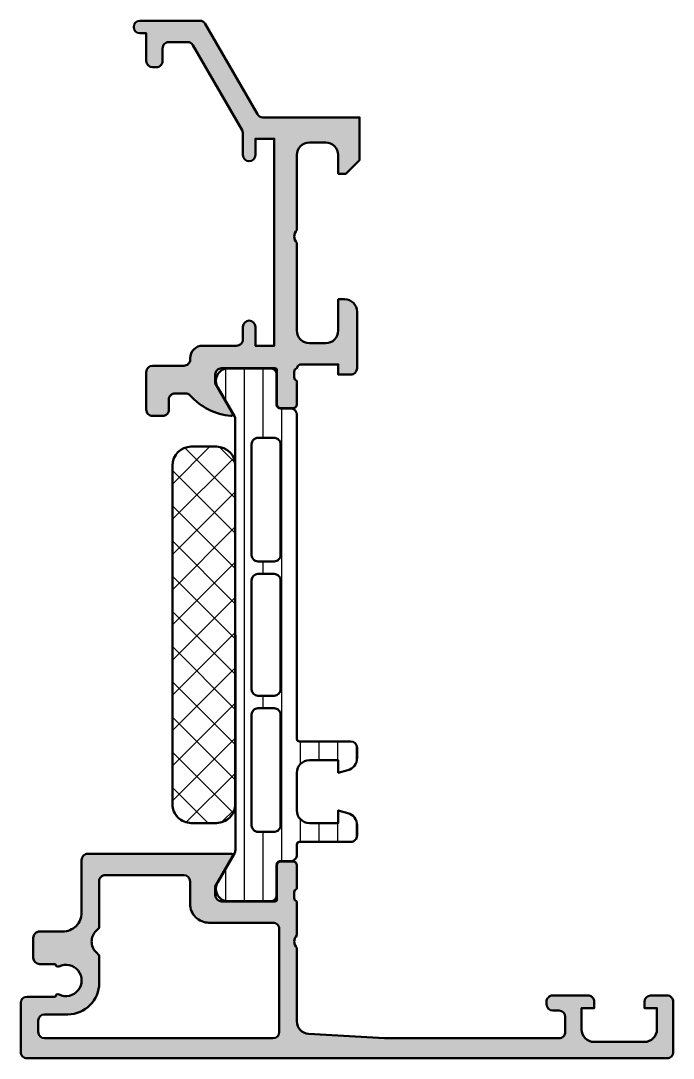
# Model space of a CAD drawing. Extents: x 0 to 52, y 0 to 82.7.
import ezdxf

# ---------------------------------------------------------------- set-up
doc = ezdxf.new("R2010")
doc.units = 0
for name, color, linetype, lineweight in [('0S-Alu contour', 7, 'Continuous', 50), ('0S-Alu hatch', 252, 'Continuous', 25), ('0S-Plastic contour', 254, 'Continuous', 50), ('0S-Plastic hatch', 253, 'Continuous', 25), ('0S-PT contour', 91, 'Continuous', 50), ('0S-PT hatch', 103, 'Continuous', 25)]:
    doc.layers.add(name, color=color, linetype=linetype, lineweight=lineweight)

# ---------------------------------------------------------------- blocks, each defined once
blk = doc.blocks.new('347320__97295A50_8A60_45FC_8D82_2C39846C1592_')
at = {"layer": '0S-Alu hatch'}
h = blk.add_hatch(color=256, dxfattribs=at)
edge = h.paths.add_edge_path()
edge.add_line((10.00000000000016, 54.69996005146345), (10.00000000000021, 51.70000000000003))
edge.add_arc((10.5000000000002, 51.70000000000004), 0.4999999999999965, 180, 270.0000000000004)
edge.add_line((10.5000000000002, 51.20000000000004), (11.3017770140542, 51.20000000000004))
edge.add_arc((11.30177701405426, 51.7000000000001), 0.500000000000064, 269.9999999999933, 360)
edge.add_line((11.80177701405432, 51.7000000000001), (11.80177701405429, 52.49996005146345))
edge.add_ellipse((12.30177701405427, 52.49996005146347), major_axis=(-0.4999999999999876, 0), ratio=1, start_angle=269.9999999999992, end_angle=360, ccw=False)
edge.add_line((12.30177701405428, 52.99996005146346), (13.12150422277747, 52.99996005146346))
edge.add_ellipse((13.12150422277746, 52.49996005146344), major_axis=(-0.5000000000000214, 0), ratio=1, start_angle=221.9900848922189, end_angle=269.9999999999984, ccw=False)
edge.add_arc((17.2094375681794, 56.17947101945226), 4.999999999999899, 221.9900848922264, 264.6507719903811)
edge.add_arc((16.76181918019557, 51.3381197846483), 0.1381197846482936, 262.2975625059049, 389.9999999999939)
edge.add_line((16.88143442246624, 51.40717967697243), (15.49993896484385, 53.79999999999996))
edge.add_line((15.49993896484385, 53.79999999999996), (15.49993896484386, 54.5))
edge.add_ellipse((15.99993896484385, 54.49999999999999), major_axis=(-0.4999999999999876, 0), ratio=1, start_angle=269.999999999999, end_angle=360, ccw=False)
edge.add_line((15.99993896484386, 54.99999999999998), (20.29996464580106, 55.00000000000001))
edge.add_ellipse((20.29996464580106, 54.88000000000001), major_axis=(-0.1200000000000045, 0), ratio=1, start_angle=180, end_angle=269.9999999999983, ccw=False)
edge.add_line((20.41996464580106, 54.88000000000001), (20.41996464580106, 52.120002))
edge.add_arc((20.71996464580106, 52.120002), 0.2999999999999971, 180, 270.0000000000007)
edge.add_line((20.71996464580107, 51.820002), (21.69993896484386, 51.820002))
edge.add_arc((21.69993896484386, 52.120002), 0.2999999999999989, 270.0000000000007, 360)
edge.add_line((21.99993896484386, 52.120002), (21.99993896484386, 54.00001300000851))
edge.add_ellipse((22.07880606048703, 54.26755634053146), major_axis=(-0.2789255417371677, 0), ratio=1, start_angle=-1.1628700728853119, end_angle=73.57540544464388, ccw=False)
edge.add_line((21.79993796484385, 54.27321700000852), (21.79993796484385, 54.72681100000851))
edge.add_ellipse((22.07877541138692, 54.73247940800688), major_axis=(-0.278895056327452, 0), ratio=1, start_angle=-73.58012358050581, end_angle=1.16458937409692, ccw=False)
edge.add_line((21.99993896484386, 55.00000000000001), (22.0457153683098, 55.1127987309577))
edge.add_ellipse((22.32369664067489, 54.99998732987446), major_axis=(-0.30000000000013, 0), ratio=1, start_angle=270.00015049788334, end_angle=337.9115176682845, ccw=False)
edge.add_line((22.32369585266981, 55.29998732987356), (25.30001068115235, 55.29999514771041))
edge.add_line((25.30001068115235, 55.29999514771041), (25.30001068115235, 54.49999972534723))
edge.add_line((25.30001068115235, 54.49999972534723), (26.30001068115236, 54.50000735474174))
edge.add_arc((26.30004142177308, 54.99997661371015), 0.4999692599134434, 269.9964771677598, 360.0026485613531)
edge.add_line((26.80001068115235, 54.99999972534716), (26.80001068115237, 59.50000000000006))
edge.add_arc((25.79997877501106, 59.49996809485088), 1.00003190665027, 0.0018279722443298, 89.99686061660537)
edge.add_line((25.800033569336, 60.49999999999998), (25.3000183105469, 60.5))
edge.add_line((25.3000183105469, 60.5), (25.30001068115237, 58.00000000000006))
edge.add_ellipse((24.30000922081475, 58.00000146029737), major_axis=(-1.000001460338691, 0), ratio=1, start_angle=90.00052080252237, end_angle=179.9999163301828, ccw=False)
edge.add_line((24.30001831054679, 56.99999999999999), (22.99999999999992, 57))
edge.add_ellipse((23.00003447565114, 58.00004210533785), major_axis=(-1.000042105932114, 0), ratio=1, start_angle=0.002412356738489052, end_angle=89.99802477385799, ccw=False)
edge.add_line((21.99999237060541, 57.99999999999723), (21.99999999999998, 64.99999996894107))
edge.add_ellipse((22.52511203940466, 65.4999999888312), major_axis=(-0.7250811498155793, 0), ratio=1, start_angle=-43.5967143637929, end_angle=43.59671436378562, ccw=False)
edge.add_line((22.00000000000004, 66.00000000872141), (21.9999923706055, 72.00000000000001))
edge.add_ellipse((22.99994792724445, 72.00004444372922), major_axis=(-0.9999555576266217, 0), ratio=1, start_angle=-90.00298368171889, end_angle=0.0025465511857873935, ccw=False)
edge.add_line((22.99999999999991, 73), (24.29998779296881, 73))
edge.add_ellipse((24.30002750998389, 72.0000320878945), major_axis=(-0.9999679128942496, 0), ratio=1, start_angle=179.998161440131, end_angle=270.00227569036014, ccw=False)
edge.add_line((25.29999542236331, 72.00000000000092), (25.29998779296881, 70.5))
edge.add_line((25.29998779296881, 70.5), (25.89997100830075, 70.5))
edge.add_line((25.89997100830075, 70.5), (27, 71.6000061035156))
edge.add_line((27, 71.6000061035156), (27, 75))
edge.add_line((27, 75), (19.28867054342686, 74.99999999999999))
edge.add_ellipse((19.28867054342688, 75.50000000000004), major_axis=(-0.500000000000057, 0), ratio=1, start_angle=29.99999515860509, end_angle=89.9999999999975, ccw=False)
edge.add_line((18.85565782041004, 75.25000003658884), (14.6988530232459, 82.44979854739542))
edge.add_arc((14.26584030022908, 82.19979858398438), 0.4999999999999627, 29.99999515858923, 89.9999999999833)
edge.add_line((14.26584030022923, 82.69979858398435), (9.500000000000007, 82.69979858398435))
edge.add_arc((9.50000000000001, 82.19979858398435), 0.5, 90.0000000000004, 269.9999999999996)
edge.add_line((9.500000000000007, 81.69979858398435), (9.999999999999986, 81.69979858398435))
edge.add_line((9.999999999999986, 81.69979858398435), (10.00000000000026, 79.50007527127507))
edge.add_arc((10.50000000000033, 79.50007527127514), 0.5000000000000729, 180, 270)
edge.add_line((10.50000000000033, 79.00007527127507), (10.80000002416489, 79.00007527127508))
edge.add_arc((10.80000002416492, 79.50007527127508), 0.5, 269.9999999999968, 360)
edge.add_line((11.30000002416492, 79.50007527127508), (11.30000002416489, 80.49974060058592))
edge.add_ellipse((11.8000000241649, 80.49974060058592), major_axis=(-0.5000000000000107, 0), ratio=1, start_angle=269.99999999999875, end_angle=360, ccw=False)
edge.add_line((11.80000002416491, 80.99974060058594), (13.28438853874985, 80.9997406005859))
edge.add_ellipse((13.28438853874981, 80.4997406005858), major_axis=(-0.5000000000000995, 0), ratio=1, start_angle=209.9999723775455, end_angle=269.99999999999534, ccw=False)
edge.add_line((13.71740136116776, 80.74974039182919), (17.63296399303588, 73.96777942239702))
edge.add_ellipse((17.19995117061797, 73.71777963115387), major_axis=(-0.4999999999999335, 0), ratio=1, start_angle=180.0022903042596, end_angle=209.9999723775231, ccw=False)
edge.add_line((17.69995117021844, 73.71779961782897), (17.70001983642578, 72))
edge.add_arc((18.20001983642575, 72), 0.4999999999999716, 180, 360)
edge.add_line((18.70001983642572, 72), (18.70001983642572, 73.30001831054685))
edge.add_line((18.70001983642572, 73.30001831054685), (20.20001220703128, 73.30001831054686))
edge.add_line((20.20001220703128, 73.30001831054686), (20.20001220703131, 56.79996005146344))
edge.add_line((20.20001220703131, 56.79996005146344), (18.70001220703125, 56.79996005146343))
edge.add_line((18.70001220703125, 56.79996005146343), (18.70001220703128, 58.2999638661607))
edge.add_arc((18.20001602172853, 58.2999638661607), 0.4999961853027468, 0, 180)
edge.add_line((17.70001983642578, 58.2999638661607), (17.70001983642578, 57.29996005146344))
edge.add_ellipse((17.20001983642578, 57.29996005146343), major_axis=(-0.4999999999999965, 0), ratio=1, start_angle=89.9999999999988, end_angle=180, ccw=False)
edge.add_line((17.20001983642577, 56.79996005146344), (14.49993896484387, 56.79996005146347))
edge.add_arc((14.49993896484387, 55.79996005146342), 1.000000000000049, 90.0000000000001, 180)
edge.add_line((13.49993896484382, 55.79996005146342), (13.49993896484382, 55.69996005146347))
edge.add_ellipse((12.99993896484383, 55.69996005146346), major_axis=(-0.4999999999999929, 0), ratio=1, start_angle=89.9999999999988, end_angle=180, ccw=False)
edge.add_line((12.99993896484382, 55.19996005146346), (10.50000000000016, 55.19996005146346))
edge.add_arc((10.50000000000016, 54.69996005146345), 0.5000000000000036, 90.0000000000004, 180)
at = {"layer": '0S-Alu contour', "color": 7}
for points in [[(14.26584030022923, 82.69979858398435), (9.500000000000007, 82.69979858398435)], [(18.85565782041004, 75.25000003658884), (14.6988530232459, 82.44979854739542)], [(9.500000000000007, 81.69979858398435), (9.999999999999986, 81.69979858398435), (10.00000000000026, 79.50007527127507)], [(11.30000002416492, 79.50007527127508), (11.30000002416489, 80.49974060058592)], [(11.80000002416491, 80.99974060058594), (13.28438853874985, 80.9997406005859)], [(13.71740136116776, 80.74974039182919), (17.63296399303588, 73.96777942239702)], [(10.50000000000033, 79.00007527127507), (10.80000002416489, 79.00007527127508)], [(25.29999542236331, 72.00000000000092), (25.29998779296881, 70.5), (25.89997100830075, 70.5), (27, 71.6000061035156), (27, 75), (19.28867054342686, 74.99999999999999)], [(17.69995117021844, 73.71779961782897), (17.70001983642578, 72)], [(18.70001983642572, 72), (18.70001983642572, 73.30001831054685), (20.20001220703128, 73.30001831054686), (20.20001220703131, 56.79996005146344), (18.70001220703125, 56.79996005146343), (18.70001220703128, 58.2999638661607)], [(22.99999999999991, 73), (24.29998779296881, 73)], [(22.00000000000004, 66.00000000872141), (21.9999923706055, 72.00000000000001)], [(21.99999237060541, 57.99999999999723), (21.99999999999998, 64.99999996894107)], [(25.800033569336, 60.49999999999998), (25.3000183105469, 60.5), (25.30001068115237, 58.00000000000006)], [(26.80001068115235, 54.99999972534716), (26.80001068115237, 59.50000000000006)], [(17.70001983642578, 58.2999638661607), (17.70001983642578, 57.29996005146344)], [(17.20001983642577, 56.79996005146344), (14.49993896484387, 56.79996005146347)], [(24.30001831054679, 56.99999999999999), (22.99999999999992, 57)], [(13.49993896484382, 55.79996005146342), (13.49993896484382, 55.69996005146347)], [(10.00000000000016, 54.69996005146345), (10.00000000000021, 51.70000000000003)], [(12.99993896484382, 55.19996005146346), (10.50000000000016, 55.19996005146346)], [(15.99993896484386, 54.99999999999998), (20.29996464580106, 55.00000000000001)], [(20.41996464580106, 54.88000000000001), (20.41996464580106, 52.120002)], [(21.79993796484385, 54.27321700000852), (21.79993796484385, 54.72681100000851)], [(21.99993896484386, 55.00000000000001), (22.0457153683098, 55.1127987309577)], [(22.32369585266981, 55.29998732987356), (25.30001068115235, 55.29999514771041), (25.30001068115235, 54.49999972534723), (26.30001068115236, 54.50000735474174)], [(16.88143442246624, 51.40717967697243), (15.49993896484385, 53.79999999999996), (15.49993896484386, 54.5)], [(21.99993896484386, 52.120002), (21.99993896484386, 54.00001300000851)], [(12.30177701405428, 52.99996005146346), (13.12150422277747, 52.99996005146346)], [(11.80177701405432, 51.7000000000001), (11.80177701405429, 52.49996005146345)], [(20.71996464580107, 51.820002), (21.69993896484386, 51.820002)], [(10.5000000000002, 51.20000000000004), (11.3017770140542, 51.20000000000004)]]:
    blk.add_lwpolyline(points, dxfattribs=at)
for centre, radius, start, end in [((9.50000000000001, 82.19979858398435), 0.5, 90.0000000000004, 269.9999999999996), ((14.26584030022908, 82.19979858398438), 0.4999999999999627, 29.99999515858923, 89.9999999999833), ((10.50000000000033, 79.50007527127514), 0.5000000000000729, 180, 270), ((10.80000002416492, 79.50007527127508), 0.5, 269.9999999999968, 0), ((18.20001983642575, 72), 0.4999999999999716, 180, 0), ((25.79997877501106, 59.49996809485088), 1.00003190665027, 0.0018279722443298, 89.99686061660537), ((18.20001602172853, 58.2999638661607), 0.4999961853027468, 0, 180), ((14.49993896484387, 55.79996005146342), 1.000000000000049, 90.0000000000001, 180), ((10.50000000000016, 54.69996005146345), 0.5000000000000036, 90.0000000000004, 180), ((26.30004142177308, 54.99997661371015), 0.4999692599134434, 269.9964771677598, 0.0026485613531484), ((17.2094375681794, 56.17947101945226), 4.999999999999899, 221.9900848922264, 264.6507719903811), ((20.71996464580106, 52.120002), 0.2999999999999971, 180, 270.0000000000007), ((21.69993896484386, 52.120002), 0.2999999999999989, 270.0000000000007, 0), ((10.5000000000002, 51.70000000000004), 0.4999999999999965, 180, 270.0000000000004), ((11.30177701405426, 51.7000000000001), 0.500000000000064, 269.9999999999933, 0), ((16.76181918019557, 51.3381197846483), 0.1381197846482936, 262.2975625059049, 29.99999999999389)]:
    blk.add_arc(centre, radius, start, end, dxfattribs=at)
at = {"layer": '0S-Alu contour', "color": 7, "extrusion": (0, 0, -1)}
for centre, radius, start, end in [((-11.8000000241649, 80.49974060058592), 0.5000000000000107, 0, 90.00000000000122), ((-13.28438853874981, 80.4997406005858), 0.5000000000000995, 90.00000000000468, 150.0000276224545), ((-19.28867054342688, 75.50000000000004), 0.500000000000057, 270.0000000000025, 330.0000048413949), ((-17.19995117061797, 73.71777963115387), 0.4999999999999335, 150.0000276224769, 179.9977096957404), ((-22.99994792724445, 72.00004444372922), 0.9999555576266217, 359.9974534488142, 90.00298368171886), ((-24.30002750998389, 72.0000320878945), 0.9999679128942497, 89.99772430963986, 180.001838559869), ((-22.52511203940466, 65.4999999888312), 0.7250811498155793, 316.4032856362145, 43.59671436379286), ((-23.00003447565114, 58.00004210533785), 1.000042105932114, 270.0019752261421, 359.9975876432615), ((-24.30000922081475, 58.00000146029737), 1.000001460338691, 180.0000836698173, 269.9994791974776), ((-17.20001983642578, 57.29996005146343), 0.4999999999999965, 180, 270.0000000000012), ((-12.99993896484383, 55.69996005146346), 0.4999999999999929, 180, 270.0000000000012), ((-15.99993896484385, 54.49999999999999), 0.4999999999999876, 0, 90.00000000000102), ((-20.29996464580106, 54.88000000000001), 0.1200000000000045, 90.0000000000017, 180), ((-22.07877541138692, 54.73247940800688), 0.278895056327452, 358.8354106259031, 73.58012358050588), ((-22.32369664067489, 54.99998732987446), 0.30000000000013, 22.0884823317155, 89.99984950211665), ((-22.07880606048703, 54.26755634053146), 0.2789255417371677, 286.4245945553561, 1.162870072885284), ((-12.30177701405427, 52.49996005146347), 0.4999999999999876, 0, 90.00000000000081), ((-13.12150422277746, 52.49996005146344), 0.5000000000000214, 90.0000000000016, 138.0099151077811)]:
    blk.add_arc(centre, radius, start, end, dxfattribs=at)
blk = doc.blocks.new('382530__392027B2_DCE4_4A63_8C88_F3EB3AA5603E_')
at = {"layer": '0S-PT hatch'}
h = blk.add_hatch(dxfattribs=at)
h.set_pattern_fill('ANSI37', color=256, scale=0.625, angle=90, style=0)
h.set_pattern_definition([(135, (0, 0), (-1.403165018917055, -1.403165018917055), []), (225, (0, 0), (1.403165018917055, -1.403165018917055), [])])
edge = h.paths.add_edge_path()
edge.add_line((12.09177762087069, 47.25107660496523), (12.09177762087068, 20.25107660496523))
edge.add_arc((13.59177762087067, 20.25107660496523), 1.499999999999992, 180, 270.0000000000002)
edge.add_line((13.59177762087068, 18.75107660496523), (15.59177762087068, 18.75107660496523))
edge.add_arc((15.59177762087069, 20.25107660496523), 1.499999999999996, 269.9999999999997, 360)
edge.add_line((17.09177762087068, 20.25107660496523), (17.09177762087069, 47.25107660496523))
edge.add_arc((15.59177762087068, 47.25107660496522), 1.500000000000008, 0, 89.99999999999967)
edge.add_line((15.59177762087069, 48.75107660496523), (13.59177762087069, 48.75107660496523))
edge.add_arc((13.59177762087071, 47.25107660496522), 1.500000000000007, 90.00000000000067, 180)
at = {"layer": '0S-PT contour', "color": 7}
for points in [[(15.59177762087069, 48.75107660496523), (13.59177762087069, 48.75107660496523)], [(12.09177762087069, 47.25107660496523), (12.09177762087068, 20.25107660496523)], [(17.09177762087068, 20.25107660496523), (17.09177762087069, 47.25107660496523)], [(13.59177762087068, 18.75107660496523), (15.59177762087068, 18.75107660496523)]]:
    blk.add_lwpolyline(points, dxfattribs=at)
for centre, radius, start, end in [((13.59177762087071, 47.25107660496522), 1.500000000000007, 90.00000000000067, 180), ((15.59177762087068, 47.25107660496522), 1.500000000000008, 0, 89.99999999999967), ((13.59177762087067, 20.25107660496523), 1.499999999999992, 180, 270.0000000000002), ((15.59177762087069, 20.25107660496523), 1.499999999999996, 269.9999999999997, 0)]:
    blk.add_arc(centre, radius, start, end, dxfattribs=at)
blk = doc.blocks.new('284027__0AD97504_17E5_4D4F_869C_1D2CFD58530E___3427DF8A_4032_4F72_A1C9_49E32E9659E3_')
at = {"layer": '0S-Plastic hatch'}
h = blk.add_hatch(dxfattribs=at)
h.set_pattern_fill('ANSI31', color=256, scale=0.4680000000000001, angle=45, style=0)
h.set_pattern_definition([(90, (0, 0), (-1.4859, 0), [])])
edge = h.paths.add_edge_path()
edge.add_line((17.09998869130259, 50.92833361702844), (17.10107500373366, 16.57406486142903))
edge.add_ellipse((16.60107500404304, 16.57404727380719), major_axis=(-0.4999999999999436, 0), ratio=1, start_angle=150.0020786985375, end_angle=180.0020153930485, ccw=False)
edge.add_line((17.03409677568364, 16.32406298373044), (15.7157097778966, 14.04035838247534))
edge.add_arc((16.55698200855538, 13.49975392838086), 0.9999960709244808, 147.2750591980462, 261.8204672459869)
edge.add_line((16.41470721164116, 12.50993069970443), (19.89124870744701, 12.51005734716853))
edge.add_arc((19.89123323682726, 13.01005332437475), 0.4999959774455613, 270.0017728166999, 360.0023777790716)
edge.add_line((20.39122921384226, 13.01007407424465), (20.39081033362947, 15.41007244358316))
edge.add_ellipse((20.69081033343267, 15.41008330981747), major_axis=(-0.299999999999997, 0), ratio=1, start_angle=-89.99792470211378, end_angle=0.002075297898500139, ccw=False)
edge.add_line((20.69079946719835, 15.71008330962068), (21.50113080001326, 15.71011193603889))
edge.add_arc((21.50111536862896, 16.21010925689873), 0.4999973210979717, 270.0017683158597, 360.0023822800018)
edge.add_line((22.00111268929473, 16.21013004610221), (22.00243323428467, 17.05120229122932))
edge.add_ellipse((22.20243323428467, 17.05120229122931), major_axis=(-0.1999999999999922, 0), ratio=1, start_angle=270.00000000000205, end_angle=360, ccw=False)
edge.add_line((22.20243323428466, 17.25120229122931), (26.30243323427302, 17.25120229122931))
edge.add_arc((26.30243323427303, 17.75120229122931), 0.5000000000000027, 269.9999999999996, 360)
edge.add_line((26.80243323427303, 17.75120229122931), (26.80243323427257, 18.58195151458736))
edge.add_arc((25.80243323427311, 18.58195151458733), 0.9999999999994578, 0, 74.99999999891949)
edge.add_line((26.06125227939371, 19.547877340871), (25.30243323427314, 19.75120229122925))
edge.add_line((25.30243323427314, 19.75120229122925), (25.30243323427303, 18.75120229122931))
edge.add_line((25.30243323427303, 18.75120229122931), (23.00243323428468, 18.75120229122931))
edge.add_ellipse((23.00414248000589, 19.75532877543095), major_axis=(-1.004127938958025, 0), ratio=1, start_angle=0.23408772131568867, end_angle=89.90246998467933, ccw=False)
edge.add_line((22.00002292155799, 19.75122632025514), (22.00002292155799, 22.75110467439885))
edge.add_ellipse((23.0041422681257, 22.74707631855172), major_axis=(-1.004127427074067, 0), ratio=1, start_angle=270.0975179750846, end_angle=359.770140321516, ccw=False)
edge.add_line((23.00243323428462, 23.75120229122931), (25.30243323427303, 23.75120229122931))
edge.add_line((25.30243323427303, 23.75120229122931), (25.30243323427303, 22.75120229122931))
edge.add_line((25.30243323427303, 22.75120229122931), (26.06125227939369, 22.95452724155749))
edge.add_arc((25.8024332342729, 23.92045306784173), 1.000000000000066, 285.0000000010827, 360)
edge.add_line((26.80243323427297, 23.92045306784173), (26.80243323427298, 24.75120229122937))
edge.add_arc((26.30243323427303, 24.75120229122937), 0.4999999999999467, 0, 90)
edge.add_line((26.30243323427303, 25.25120229122931), (22.20243323428474, 25.25120229122931))
edge.add_ellipse((22.20416178718001, 25.45537538707256), major_axis=(-0.2041804127758787, 0), ratio=1, start_angle=1.155868943817211, end_angle=89.51493893428051, ccw=False)
edge.add_line((22.00002292155798, 25.45125658823322), (21.99999999999997, 51.2926233977854))
edge.add_arc((21.50000267914013, 51.2926079664011), 0.4999973210979748, 0.0017683158931002, 90.00238227991125)
edge.add_line((21.49998188993745, 51.79260528706688), (20.68965055712252, 51.79257666064868))
edge.add_ellipse((20.68963969088821, 52.09257666045189), major_axis=(-0.299999999999997, 0), ratio=1, start_angle=0.002075297898500139, end_angle=90.0020752978848, ccw=False)
edge.add_line((20.389639691085, 52.09256579421751), (20.38988471166582, 54.49256418760306))
edge.add_arc((19.88988873445958, 54.49254871698329), 0.499995977445583, 0.0017728167248697, 90.00237777907287)
edge.add_line((19.88986798458967, 54.99254469399832), (16.41332648878384, 54.99241804653423))
edge.add_arc((16.55567298966562, 54.00260512706353), 0.99999607092448, 98.18368334978535, 212.7290913977266)
edge.add_line((15.71443992344537, 53.461939731313), (17.03299235290177, 51.17833064206362))
edge.add_ellipse((16.59998869164966, 50.92831498386921), major_axis=(-0.5000000000001228, 0), ratio=1, start_angle=180.0021352027152, end_angle=210.002071897228, ccw=False)
edge = h.paths.add_edge_path()
edge.add_line((20.7005513014263, 48.95118994235488), (20.70055130142631, 40.10119604587063))
edge.add_ellipse((20.200551299269, 40.10119604774808), major_axis=(-0.5000000021573054, 0), ratio=1, start_angle=89.99810091050358, end_angle=180, ccw=False)
edge.add_line((20.20053472658668, 39.60119604586543), (18.90054062027394, 39.60119604586542))
edge.add_ellipse((18.90053698091722, 40.10119240650868), major_axis=(-0.4999963606565073, 0), ratio=1, start_angle=-0.000417042864683026, end_angle=90.00041704259547, ccw=False)
edge.add_line((18.40054062027396, 40.10119604586774), (18.40054062027396, 48.95118994234974))
edge.add_ellipse((18.90053698091732, 48.95119358170637), major_axis=(-0.4999963606566095, 0), ratio=1, start_angle=-90.0004170425849, end_angle=0.00041704286462618256, ccw=False)
edge.add_line((18.90054062027395, 49.45118994234974), (20.20053472654185, 49.45118994234974))
edge.add_ellipse((20.20055129933867, 48.95118994053676), major_axis=(-0.5000000020876287, 0), ratio=1, start_angle=180, end_angle=270.0018991026175, ccw=False)
edge = h.paths.add_edge_path()
edge.add_line((18.40054062026357, 29.4011899430534), (18.40054062026357, 38.10119604656907))
edge.add_ellipse((18.90054062026358, 38.10119604656387), major_axis=(-0.5000000000000134, 0), ratio=1, start_angle=270.000000001192, end_angle=360, ccw=False)
edge.add_line((18.90054062025318, 38.60119604656388), (20.20055130140551, 38.60119604656389))
edge.add_ellipse((20.20055130141593, 38.10119604656388), major_axis=(-0.5000000000000071, 0), ratio=1, start_angle=180, end_angle=270.00000000119365, ccw=False)
edge.add_line((20.70055130141593, 38.10119604656909), (20.70055130141592, 29.4011899430482))
edge.add_ellipse((20.20055130141592, 29.4011899430482), major_axis=(-0.4999999999999983, 0), ratio=1, start_angle=90, end_angle=180, ccw=False)
edge.add_line((20.20055130141592, 28.9011899430482), (18.90054062026356, 28.9011899430482))
edge.add_ellipse((18.90054062026357, 29.4011899430482), major_axis=(-0.4999999999999929, 0), ratio=1, start_angle=0, end_angle=89.9999999999996, ccw=False)
edge = h.paths.add_edge_path()
edge.add_line((18.40054062026357, 18.55121130535812), (18.40054062026357, 27.4011899430482))
edge.add_ellipse((18.9005369809069, 27.40119358240487), major_axis=(-0.4999963606565686, 0), ratio=1, start_angle=-90.00041704259098, end_angle=0.00041704286462618256, ccw=False)
edge.add_line((18.90054062026358, 27.9011899430482), (20.20053472653149, 27.9011899430482))
edge.add_ellipse((20.20055129932829, 27.40118994123524), major_axis=(-0.5000000020876199, 0), ratio=1, start_angle=180, end_angle=270.0018991026154, ccw=False)
edge.add_line((20.70055130141592, 27.40118994305334), (20.70055130141592, 18.5511807877748))
edge.add_ellipse((20.20056656020499, 18.5511807877748), major_axis=(-0.4999847412109291, 0), ratio=1, start_angle=89.9999999999996, end_angle=180, ccw=False)
edge.add_line((20.20056656020498, 18.05119604656388), (18.90055587905264, 18.05119604656388))
edge.add_ellipse((18.90055587905263, 18.55121130535293), major_axis=(-0.5000152587890554, 0), ratio=1, start_angle=0, end_angle=90.0000000000012, ccw=False)
at = {"layer": '0S-Alu contour', "color": 7}
for points in [[(18.40054062027396, 40.10119604586774), (18.40054062027396, 48.95118994234974)], [(18.90054062027395, 49.45118994234974), (20.20053472654185, 49.45118994234974)], [(20.7005513014263, 48.95118994235488), (20.70055130142631, 40.10119604587063)], [(20.20053472658668, 39.60119604586543), (18.90054062027394, 39.60119604586542)], [(18.40054062026357, 29.4011899430534), (18.40054062026357, 38.10119604656907)], [(18.90054062025318, 38.60119604656388), (20.20055130140551, 38.60119604656389)], [(20.70055130141593, 38.10119604656909), (20.70055130141592, 29.4011899430482)], [(20.20055130141592, 28.9011899430482), (18.90054062026356, 28.9011899430482)], [(18.40054062026357, 18.55121130535812), (18.40054062026357, 27.4011899430482)], [(18.90054062026358, 27.9011899430482), (20.20053472653149, 27.9011899430482)], [(20.70055130141592, 27.40118994305334), (20.70055130141592, 18.5511807877748)], [(20.20056656020498, 18.05119604656388), (18.90055587905264, 18.05119604656388)]]:
    blk.add_lwpolyline(points, dxfattribs=at)
at = {"layer": '0S-Alu contour', "color": 7, "extrusion": (0, 0, -1)}
for centre, radius, start, end in [((-18.90053698091732, 48.95119358170637), 0.4999963606566095, 359.9995829571354, 90.00041704258496), ((-20.20055129933867, 48.95118994053676), 0.5000000020876287, 89.99810089738251, 180), ((-18.90053698091722, 40.10119240650868), 0.4999963606565073, 269.9995829574045, 0.0004170428646345), ((-20.200551299269, 40.10119604774808), 0.5000000021573054, 180, 270.0018990894964), ((-18.90054062026358, 38.10119604656387), 0.5000000000000134, 0, 89.99999999880797), ((-20.20055130141593, 38.10119604656388), 0.5000000000000071, 89.99999999880635, 180), ((-18.90054062026357, 29.4011899430482), 0.4999999999999929, 270.0000000000004, 0), ((-20.20055130141592, 29.4011899430482), 0.4999999999999983, 180, 270), ((-18.9005369809069, 27.40119358240487), 0.4999963606565686, 359.9995829571354, 90.00041704259102), ((-20.20055129932829, 27.40118994123524), 0.5000000020876199, 89.99810089738456, 180), ((-18.90055587905263, 18.55121130535293), 0.5000152587890554, 269.9999999999988, 0), ((-20.20056656020499, 18.5511807877748), 0.4999847412109291, 180, 270.0000000000004)]:
    blk.add_arc(centre, radius, start, end, dxfattribs=at)
at = {"layer": '0S-Plastic contour', "color": 7}
for points in [[(19.88986798458967, 54.99254469399832), (16.41332648878384, 54.99241804653423)], [(20.389639691085, 52.09256579421751), (20.38988471166582, 54.49256418760306)], [(15.71443992344537, 53.461939731313), (17.03299235290177, 51.17833064206362)], [(21.49998188993745, 51.79260528706688), (20.68965055712252, 51.79257666064868)], [(22.00002292155798, 25.45125658823322), (21.99999999999997, 51.2926233977854)], [(17.09998869130259, 50.92833361702844), (17.10107500373366, 16.57406486142903)], [(26.30243323427303, 25.25120229122931), (22.20243323428474, 25.25120229122931)], [(26.80243323427297, 23.92045306784173), (26.80243323427298, 24.75120229122937)], [(23.00243323428462, 23.75120229122931), (25.30243323427303, 23.75120229122931), (25.30243323427303, 22.75120229122931), (26.06125227939369, 22.95452724155749)], [(22.00002292155799, 19.75122632025514), (22.00002292155799, 22.75110467439885)], [(26.06125227939371, 19.547877340871), (25.30243323427314, 19.75120229122925), (25.30243323427303, 18.75120229122931), (23.00243323428468, 18.75120229122931)], [(26.80243323427303, 17.75120229122931), (26.80243323427257, 18.58195151458736)], [(22.00111268929473, 16.21013004610221), (22.00243323428467, 17.05120229122932)], [(22.20243323428466, 17.25120229122931), (26.30243323427302, 17.25120229122931)], [(17.03409677568364, 16.32406298373044), (15.7157097778966, 14.04035838247534)], [(20.39122921384226, 13.01007407424465), (20.39081033362947, 15.41007244358316)], [(20.69079946719835, 15.71008330962068), (21.50113080001326, 15.71011193603889)], [(16.41470721164116, 12.50993069970443), (19.89124870744701, 12.51005734716853)]]:
    blk.add_lwpolyline(points, dxfattribs=at)
for centre, radius, start, end in [((16.55567298966562, 54.00260512706353), 0.99999607092448, 98.18368334978535, 212.7290913977266), ((19.88988873445958, 54.49254871698329), 0.499995977445583, 0.0017728167248697, 90.00237777907287), ((21.50000267914013, 51.2926079664011), 0.4999973210979748, 0.0017683158931002, 90.00238227991125), ((26.30243323427303, 24.75120229122937), 0.4999999999999467, 0, 90), ((25.8024332342729, 23.92045306784173), 1.000000000000066, 285.0000000010827, 0), ((25.80243323427311, 18.58195151458733), 0.9999999999994578, 0, 74.99999999891949), ((26.30243323427303, 17.75120229122931), 0.5000000000000027, 269.9999999999996, 0), ((21.50111536862896, 16.21010925689873), 0.4999973210979717, 270.0017683158597, 0.0023822800018465), ((16.55698200855538, 13.49975392838086), 0.9999960709244808, 147.2750591980462, 261.8204672459869), ((19.89123323682726, 13.01005332437475), 0.4999959774455613, 270.0017728166999, 0.0023777790715539)]:
    blk.add_arc(centre, radius, start, end, dxfattribs=at)
at = {"layer": '0S-Plastic contour', "color": 7, "extrusion": (0, 0, -1)}
for centre, radius, start, end in [((-20.68963969088821, 52.09257666045189), 0.299999999999997, 269.9979247021152, 359.9979247021015), ((-16.59998869164966, 50.92831498386921), 0.5000000000001228, 149.997928102772, 179.9978647972848), ((-22.20416178718001, 25.45537538707256), 0.2041804127758787, 270.4850610657195, 358.8441310561828), ((-23.0041422681257, 22.74707631855172), 1.004127427074067, 0.2298596784839961, 89.90248202491541), ((-23.00414248000589, 19.75532877543095), 1.004127938958025, 270.0975300153207, 359.7659122786843), ((-16.60107500404304, 16.57404727380719), 0.4999999999999436, 179.9979846069515, 209.9979213014625), ((-22.20243323428467, 17.05120229122931), 0.1999999999999922, 0, 89.99999999999797), ((-20.69081033343267, 15.41008330981747), 0.299999999999997, 359.9979247021015, 89.99792470211386)]:
    blk.add_arc(centre, radius, start, end, dxfattribs=at)
blk = doc.blocks.new('347330__8943309F_4D12_4084_A284_64827A127696_')
at = {"layer": '0S-Alu hatch'}
h = blk.add_hatch(color=256, dxfattribs=at)
edge = h.paths.add_edge_path()
edge.add_ellipse((3.349992298503627, 11.60000000000003), major_axis=(-1.500000000000001, 0), ratio=1, start_angle=89.99999999999977, end_angle=180, ccw=False)
edge.add_line((3.349992298503622, 10.10000000000003), (1.500000000000035, 10.10000000000002))
edge.add_arc((1.49999999999995, 9.59999999999999), 0.500000000000032, 89.99999999999022, 180)
edge.add_line((0.9999999999999182, 9.59999999999999), (0.9999999999998649, 8.000000000000007))
edge.add_arc((1.4999999999999, 8.000000000000037), 0.5000000000000356, 180, 270)
edge.add_line((1.4999999999999, 7.500000000000001), (2.757907098730598, 7.5))
edge.add_arc((2.95790709873065, 7.500000000000033), 0.2000000000000526, 180, 294.8312835503373)
edge.add_ellipse((3.600000000000145, 6.200000000000033), major_axis=(-1.250000000000031, 0), ratio=1, start_angle=63.947085176784014, end_angle=296.51824020130107, ccw=False)
edge.add_arc((2.957907098730672, 4.900000000000017), 0.2000000000000085, 62.26012852638199, 180)
edge.add_line((2.757907098730663, 4.900000000000017), (0.499999999999929, 4.899999999999976))
edge.add_arc((0.4999999999999574, 4.400000000000007), 0.499999999999969, 90.00000000000325, 180)
edge.add_line((-1.15e-14, 4.400000000000007), (-4.26e-14, 0.5))
edge.add_arc((0.4999999999999858, 0.500000000000032), 0.5000000000000285, 180, 270.0000000000049)
edge.add_line((0.5000000000000284, 3.6e-15), (51.49999999999998, 1e-16))
edge.add_arc((51.50000000000003, 0.5), 0.5, 269.9999999999935, 360)
edge.add_line((52.00000000000003, 0.5), (52.00000000000003, 4.500000000000056))
edge.add_arc((51.50000000000003, 4.5), 0.5, 0, 90.00000000000651)
edge.add_line((51.49999999999998, 5), (50.19999999999996, 5))
edge.add_arc((50.19999999999996, 4.5), 0.5, 90, 180)
edge.add_line((49.69999999999997, 4.5), (49.69999999999997, 4))
edge.add_line((49.69999999999997, 4), (50.69999999999979, 4))
edge.add_line((50.69999999999979, 4), (50.69999999999991, 2.300000000000068))
edge.add_ellipse((49.6999999999999, 2.300000000000077), major_axis=(-1.000000000000007, 0), ratio=1, start_angle=90.0000000000004, end_angle=180, ccw=False)
edge.add_line((49.69999999999991, 1.300000000000068), (45.70000000000002, 1.300000000000069))
edge.add_ellipse((45.70000000000002, 2.300000000000242), major_axis=(-1.000000000000172, 0), ratio=1, start_angle=0, end_angle=90, ccw=False)
edge.add_line((44.69999999999985, 2.300000000000239), (44.70000000000002, 4))
edge.add_line((44.70000000000002, 4), (45.69999999999996, 4))
edge.add_line((45.69999999999996, 4), (45.69999999999996, 4.499999999999886))
edge.add_arc((45.19999999999994, 4.499999999999857), 0.5000000000000293, 0, 90.00000000000325)
edge.add_line((45.19999999999991, 4.999999999999886), (42.40000000000001, 4.999999999999886))
edge.add_arc((42.39999999999978, 4.499999999999829), 0.500000000000057, 89.99999999997395, 180)
edge.add_line((41.89999999999972, 4.499999999999829), (41.89999999999995, 4.29999999999984))
edge.add_arc((42.3999999999999, 4.299999999999897), 0.4999999999999432, 180, 269.9999999999935)
edge.add_line((42.39999999999984, 3.799999999999954), (42.89999999999995, 3.799999999999954))
edge.add_ellipse((42.8999999999999, 3.300000000000068), major_axis=(-0.4999999999998868, 0), ratio=1, start_angle=180, end_angle=269.9999999999935, ccw=False)
edge.add_line((43.39999999999978, 3.300000000000069), (43.39999999999989, 2.10000000000002))
edge.add_ellipse((42.89999999999991, 2.100000000000011), major_axis=(-0.4999999999999858, 0), ratio=1, start_angle=89.99999999999352, end_angle=180, ccw=False)
edge.add_line((42.89999999999984, 1.600000000000022), (29.00000000000066, 1.599999999999909))
edge.add_line((29.00000000000066, 1.599999999999909), (22.94295020946148, 1.946117130887843))
edge.add_ellipse((22.99999999999994, 2.944488465311787), major_axis=(-0.9999999999999648, 0), ratio=1, start_angle=0, end_angle=86.72951207681928, ccw=False)
edge.add_line((21.99999999999998, 2.944488465311787), (21.99999999999998, 8.800000000000011))
edge.add_ellipse((22.52500000000002, 9.30000000000004), major_axis=(-0.7250000000000468, 0), ratio=1, start_angle=-43.60281897269749, end_angle=43.602818972703176, ccw=False)
edge.add_line((21.99999999999993, 9.800000000000018), (21.99999999999999, 12.50000000000055))
edge.add_ellipse((22.07883644654303, 12.76752059199368), major_axis=(-0.2788950563274406, 0), ratio=1, start_angle=-1.1645893740957263, end_angle=73.58012358050752, ccw=False)
edge.add_line((21.79999899999998, 12.77318899999204), (21.79999899999998, 13.22678299999205))
edge.add_ellipse((22.07886709564314, 13.2324436594691), major_axis=(-0.2789255417371398, 0), ratio=1, start_angle=-73.57540544464672, end_angle=1.1628700728858803, ccw=False)
edge.add_line((21.99999999999998, 13.49998699999204), (21.99999999999998, 15.37999800000056))
edge.add_arc((21.69999999999999, 15.37999800000056), 0.2999999999999936, 0, 89.99999999999935)
edge.add_line((21.69999999999999, 15.67999800000055), (20.72002568095719, 15.67999800000056))
edge.add_arc((20.72002568095719, 15.37999800000056), 0.2999999999999971, 90, 180)
edge.add_line((20.42002568095719, 15.37999800000056), (20.42002568095719, 12.62000000000055))
edge.add_ellipse((20.30002568095663, 12.62000000000055), major_axis=(-0.1200000000005588, 0), ratio=1, start_angle=90.0000000000017, end_angle=180, ccw=False)
edge.add_line((20.30002568095663, 12.5), (16.00000000000003, 12.5))
edge.add_ellipse((16.00000000000003, 13.00000000000006), major_axis=(-0.500000000000057, 0), ratio=1, start_angle=0, end_angle=90, ccw=False)
edge.add_line((15.49999999999998, 13.00000000000006), (15.50000000000008, 13.69999999999993))
edge.add_line((15.50000000000008, 13.69999999999993), (16.87872033711129, 16.08822248759339))
edge.add_arc((16.76188021535163, 16.16188021535183), 0.1381197846485012, 327.7720668595798, 455.6225775518681)
edge.add_line((16.74834792059246, 16.29933548774943), (5.35003389260752, 16.30028369306851))
edge.add_arc((5.349992298503636, 15.80028369479857), 0.5000000000000134, 89.99523366678415, 180)
edge.add_line((4.849992298503623, 15.80028369479857), (4.849992298503629, 11.60000000000003))
edge = h.paths.add_edge_path()
edge.add_ellipse((6.74999229850362, 14.1002986907959), major_axis=(-0.5, 0), ratio=1, start_angle=269.9999999999992, end_angle=360, ccw=False)
edge.add_line((6.749992298503627, 14.6002986907959), (13.00000000000001, 14.6002986907959))
edge.add_ellipse((13.00000000000001, 14.1002986907959), major_axis=(-0.5, 0), ratio=1, start_angle=180, end_angle=270, ccw=False)
edge.add_line((13.50000000000001, 14.1002986907959), (13.50000000000003, 12.29999999999998))
edge.add_arc((15.00000000000004, 12.29999999999998), 1.500000000000014, 180, 270.0000000000008)
edge.add_line((15.00000000000006, 10.79999999999998), (20.09999999999997, 10.80000000000008))
edge.add_ellipse((20.09999999999998, 10.30000000000008), major_axis=(-0.5000000000000018, 0), ratio=1, start_angle=180, end_angle=270.00000000000125, ccw=False)
edge.add_line((20.59999999999998, 10.30000000000008), (20.6, 2.100000000000026))
edge.add_ellipse((20.09999999999999, 2.100000000000026), major_axis=(-0.5000000000000036, 0), ratio=1, start_angle=90.0000000000004, end_angle=180, ccw=False)
edge.add_line((20.09999999999999, 1.600000000000023), (1.899999999999977, 1.599999999999905))
edge.add_ellipse((1.899999999999984, 2.0999999999999), major_axis=(-0.4999999999999947, 0), ratio=1, start_angle=0, end_angle=89.9999999999992, ccw=False)
edge.add_line((1.399999999999984, 2.099999999999907), (1.399999999999991, 2.999999999999977))
edge.add_ellipse((1.899999999999991, 2.999999999999977), major_axis=(-0.5, 0), ratio=1, start_angle=270, end_angle=360, ccw=False)
edge.add_line((1.899999999999991, 3.499999999999978), (3.749989694059401, 3.499999999999978))
edge.add_arc((3.749989694059401, 5.999999999999982), 2.500000000000003, 270, 360)
edge.add_line((6.249989694059408, 5.999999999999979), (6.249989694059401, 8.198291475261481))
edge.add_line((6.249989694059401, 8.198291475261481), (6.004751194081244, 8.44352997523959))
edge.add_ellipse((6.861221218841414, 9.299999999999986), major_axis=(-1.211231524782013, 0), ratio=1, start_angle=-45.00000000000409, end_angle=45.00000000000762, ccw=False)
edge.add_line((6.004751194081194, 10.15647002476033), (6.249992298503634, 10.40171112918274))
edge.add_line((6.249992298503634, 10.40171112918274), (6.24999229850362, 14.1002986907959))
at = {"layer": '0S-Alu contour', "color": 7}
for points in [[(4.849992298503623, 15.80028369479857), (4.849992298503629, 11.60000000000003)], [(16.74834792059246, 16.29933548774943), (5.35003389260752, 16.30028369306851)], [(15.49999999999998, 13.00000000000006), (15.50000000000008, 13.69999999999993), (16.87872033711129, 16.08822248759339)], [(20.42002568095719, 15.37999800000056), (20.42002568095719, 12.62000000000055)], [(21.69999999999999, 15.67999800000055), (20.72002568095719, 15.67999800000056)], [(21.99999999999998, 13.49998699999204), (21.99999999999998, 15.37999800000056)], [(6.004751194081194, 10.15647002476033), (6.249992298503634, 10.40171112918274), (6.24999229850362, 14.1002986907959)], [(6.749992298503627, 14.6002986907959), (13.00000000000001, 14.6002986907959)], [(13.50000000000001, 14.1002986907959), (13.50000000000003, 12.29999999999998)], [(20.30002568095663, 12.5), (16.00000000000003, 12.5)], [(21.79999899999998, 12.77318899999204), (21.79999899999998, 13.22678299999205)], [(21.99999999999993, 9.800000000000018), (21.99999999999999, 12.50000000000055)], [(15.00000000000006, 10.79999999999998), (20.09999999999997, 10.80000000000008)], [(3.349992298503622, 10.10000000000003), (1.500000000000035, 10.10000000000002)], [(20.59999999999998, 10.30000000000008), (20.6, 2.100000000000026)], [(0.9999999999999182, 9.59999999999999), (0.9999999999998649, 8.000000000000007)], [(6.249989694059408, 5.999999999999979), (6.249989694059401, 8.198291475261481), (6.004751194081244, 8.44352997523959)], [(21.99999999999998, 2.944488465311787), (21.99999999999998, 8.800000000000011)], [(1.4999999999999, 7.500000000000001), (2.757907098730598, 7.5)], [(45.19999999999991, 4.999999999999886), (42.40000000000001, 4.999999999999886)], [(51.49999999999998, 5), (50.19999999999996, 5)], [(-1.15e-14, 4.400000000000007), (-4.26e-14, 0.5)], [(2.757907098730663, 4.900000000000017), (0.499999999999929, 4.899999999999976)], [(41.89999999999972, 4.499999999999829), (41.89999999999995, 4.29999999999984)], [(44.69999999999985, 2.300000000000239), (44.70000000000002, 4), (45.69999999999996, 4), (45.69999999999996, 4.499999999999886)], [(49.69999999999997, 4.5), (49.69999999999997, 4), (50.69999999999979, 4), (50.69999999999991, 2.300000000000068)], [(52.00000000000003, 0.5), (52.00000000000003, 4.500000000000056)], [(1.899999999999991, 3.499999999999978), (3.749989694059401, 3.499999999999978)], [(42.39999999999984, 3.799999999999954), (42.89999999999995, 3.799999999999954)], [(1.399999999999984, 2.099999999999907), (1.399999999999991, 2.999999999999977)], [(43.39999999999978, 3.300000000000069), (43.39999999999989, 2.10000000000002)], [(42.89999999999984, 1.600000000000022), (29.00000000000066, 1.599999999999909), (22.94295020946148, 1.946117130887843)], [(20.09999999999999, 1.600000000000023), (1.899999999999977, 1.599999999999905)], [(49.69999999999991, 1.300000000000068), (45.70000000000002, 1.300000000000069)], [(0.5000000000000284, 3.6e-15), (51.49999999999998, 1e-16)]]:
    blk.add_lwpolyline(points, dxfattribs=at)
for centre, radius, start, end in [((5.349992298503636, 15.80028369479857), 0.5000000000000134, 89.99523366678415, 180), ((16.76188021535163, 16.16188021535183), 0.1381197846485012, 327.7720668595798, 95.6225775518681), ((20.72002568095719, 15.37999800000056), 0.2999999999999971, 90, 180), ((21.69999999999999, 15.37999800000056), 0.2999999999999936, 0, 89.99999999999935), ((15.00000000000004, 12.29999999999998), 1.500000000000014, 180, 270.0000000000008), ((1.49999999999995, 9.59999999999999), 0.500000000000032, 89.99999999999022, 180), ((1.4999999999999, 8.000000000000037), 0.5000000000000356, 180, 270), ((2.95790709873065, 7.500000000000033), 0.2000000000000526, 180, 294.8312835503373), ((3.749989694059401, 5.999999999999982), 2.500000000000003, 270, 0), ((2.957907098730672, 4.900000000000017), 0.2000000000000085, 62.26012852638199, 180), ((42.39999999999978, 4.499999999999829), 0.500000000000057, 89.99999999997395, 180), ((45.19999999999994, 4.499999999999857), 0.5000000000000293, 0, 90.00000000000325), ((50.19999999999996, 4.5), 0.5, 90, 180), ((51.50000000000003, 4.5), 0.5, 0, 90.00000000000651), ((0.4999999999999574, 4.400000000000007), 0.499999999999969, 90.00000000000325, 180), ((42.3999999999999, 4.299999999999897), 0.4999999999999432, 180, 269.9999999999935), ((0.4999999999999858, 0.500000000000032), 0.5000000000000285, 180, 270.0000000000049), ((51.50000000000003, 0.5), 0.5, 269.9999999999935, 0)]:
    blk.add_arc(centre, radius, start, end, dxfattribs=at)
at = {"layer": '0S-Alu contour', "color": 7, "extrusion": (0, 0, -1)}
for centre, radius, start, end in [((-6.74999229850362, 14.1002986907959), 0.5, 0, 90.00000000000081), ((-13.00000000000001, 14.1002986907959), 0.5, 90, 180), ((-22.07886709564314, 13.2324436594691), 0.2789255417371398, 358.8371299271141, 73.57540544464672), ((-16.00000000000003, 13.00000000000006), 0.500000000000057, 270, 0), ((-20.30002568095663, 12.62000000000055), 0.1200000000005588, 180, 269.9999999999983), ((-22.07883644654303, 12.76752059199368), 0.2788950563274406, 286.4198764194926, 1.164589374095672), ((-3.349992298503627, 11.60000000000003), 1.500000000000001, 180, 270.0000000000002), ((-20.09999999999998, 10.30000000000008), 0.5000000000000018, 89.99999999999876, 180), ((-6.861221218841414, 9.299999999999986), 1.211231524782013, 314.9999999999924, 45.00000000000415), ((-22.52500000000002, 9.30000000000004), 0.7250000000000468, 316.3971810272968, 43.60281897269754), ((-3.600000000000145, 6.200000000000033), 1.250000000000031, 63.48175979869896, 296.0529148232161), ((-1.899999999999991, 2.999999999999977), 0.5, 0, 90), ((-42.8999999999999, 3.300000000000068), 0.4999999999998868, 90.00000000000651, 180), ((-22.99999999999994, 2.944488465311787), 0.9999999999999648, 273.2704879231807, 0), ((-1.899999999999984, 2.0999999999999), 0.4999999999999947, 270.0000000000008, 0), ((-20.09999999999999, 2.100000000000026), 0.5000000000000036, 180, 269.9999999999996), ((-42.89999999999991, 2.100000000000011), 0.4999999999999858, 180, 270.0000000000065), ((-45.70000000000002, 2.300000000000242), 1.000000000000172, 270, 0), ((-49.6999999999999, 2.300000000000077), 1.000000000000007, 180, 269.9999999999996)]:
    blk.add_arc(centre, radius, start, end, dxfattribs=at)
blk = doc.blocks.new('382530__26D2FCA4_2D3E_4E5B_8D5C_DDF8F03AD5D3_')
at = {"layer": '0S-Alu contour', "color": 7}
for name in ['347320__97295A50_8A60_45FC_8D82_2C39846C1592_', '347330__8943309F_4D12_4084_A284_64827A127696_']:
    blk.add_blockref(name, (0, 0), dxfattribs=at)
at = {"layer": '0S-Plastic contour', "color": 7}
blk.add_blockref('284027__0AD97504_17E5_4D4F_869C_1D2CFD58530E___3427DF8A_4032_4F72_A1C9_49E32E9659E3_', (0, 0), dxfattribs=at)
at = {"layer": '0S-PT contour', "color": 7}
blk.add_blockref('382530__392027B2_DCE4_4A63_8C88_F3EB3AA5603E_', (0, 0), dxfattribs=at)

msp = doc.modelspace()

# ---------------------------------------------------------------- block references
at = {"layer": '0S-Alu contour', "color": 7}
msp.add_blockref('382530__26D2FCA4_2D3E_4E5B_8D5C_DDF8F03AD5D3_', (0, 0), dxfattribs=at)

doc.saveas('drawing.dxf')
